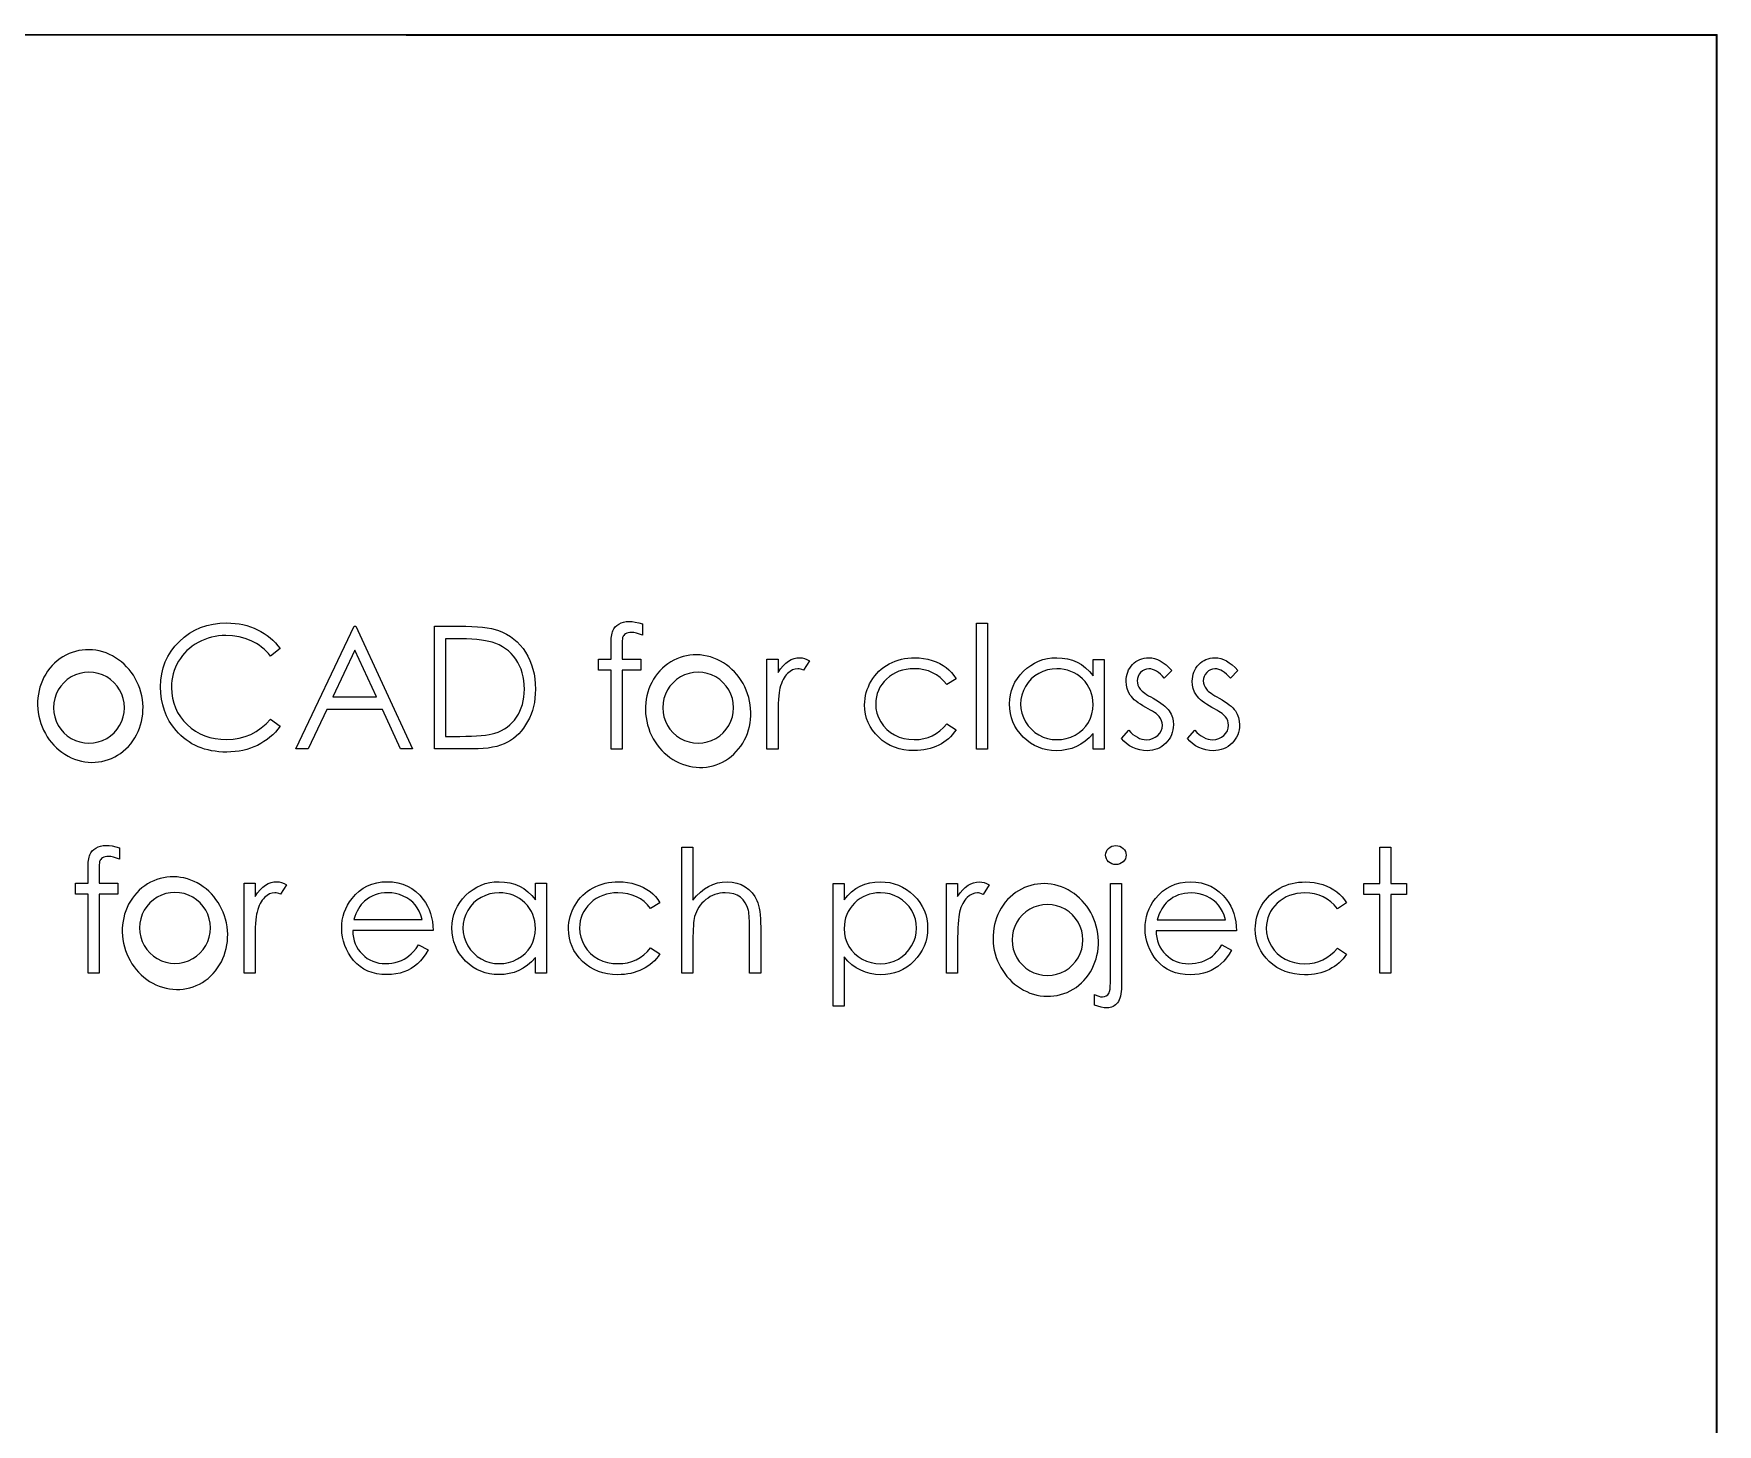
# Model space of a CAD drawing. Extents: x 0 to 8.3, y 0 to 10.7.
# Drawn here: x 4.728 to 8.268, y 5.345 to 8.269 of the extents above; entities that cross this region are included whole.
import ezdxf

# ---------------------------------------------------------------- set-up
doc = ezdxf.new("R2010")
doc.units = 0
doc.layers.get('0').update_dxf_attribs({"linetype": 'CONTINUOUS'})

msp = doc.modelspace()

# ---------------------------------------------------------------- linework, layer by layer
at = {"color": 7}
for points in [[(0, 8.267653), (0.001961, 8.269428), (8.267717, 8.267703)], [(0, 8.267653), (8.265755, 8.265927)], [(0.001961, 0.0035), (0.001961, 8.269428), (8.267717, 8.267703)], [(8.265755, 0), (8.265755, 8.265927), (8.267717, 8.267703)], [(8.267717, 0.001775), (8.267717, 8.267703)], [(8.267717, 0.001775), (8.267717, 8.267703)]]:
    msp.add_lwpolyline(points, dxfattribs=at)
for points in [[(5.246473, 6.976395), (5.226193, 6.960875), (5.226193, 6.960875), (5.221795, 6.965999), (5.21719, 6.970812), (5.212378, 6.975315), (5.207359, 6.979507), (5.202081, 6.983338), (5.196648, 6.986857), (5.190956, 6.990067), (5.185057, 6.992966), (5.172742, 6.997781), (5.159858, 7.001198), (5.146405, 7.003271), (5.13233, 7.003947), (5.13233, 7.003947), (5.124569, 7.003741), (5.116911, 7.003018), (5.109408, 7.001882), (5.102112, 7.000279), (5.094868, 6.998211), (5.087831, 6.995728), (5.080949, 6.992729), (5.07417, 6.989315), (5.067651, 6.985487), (5.061545, 6.981349), (5.055801, 6.9769), (5.05042, 6.972141), (5.045401, 6.967071), (5.040796, 6.96169), (5.036553, 6.955947), (5.032672, 6.949946), (5.029205, 6.943685), (5.026256, 6.937218), (5.02372, 6.930595), (5.02165, 6.923713), (5.020046, 6.916677), (5.018908, 6.909484), (5.018183, 6.902033), (5.017977, 6.894427), (5.017977, 6.894427), (5.018494, 6.882991), (5.020046, 6.872072), (5.022582, 6.861619), (5.026204, 6.851684), (5.030809, 6.842162), (5.036501, 6.833157), (5.043176, 6.824618), (5.050886, 6.816596), (5.059372, 6.809298), (5.068427, 6.802931), (5.077999, 6.7976), (5.088089, 6.793199), (5.098749, 6.789782), (5.109925, 6.787347), (5.121671, 6.785844), (5.133934, 6.785376), (5.133934, 6.785376), (5.147439, 6.786046), (5.160375, 6.788061), (5.172742, 6.791422), (5.184591, 6.796128), (5.19582, 6.80218), (5.206531, 6.809578), (5.216621, 6.81832), (5.226193, 6.828409), (5.226193, 6.828409), (5.246477, 6.813036), (5.246477, 6.813036), (5.24151, 6.806776), (5.236232, 6.800826), (5.230695, 6.795291), (5.224848, 6.790118), (5.218691, 6.785255), (5.212223, 6.780806), (5.205444, 6.77672), (5.198407, 6.772996), (5.191111, 6.769685), (5.183608, 6.766841), (5.175898, 6.764411), (5.16793, 6.762394), (5.159806, 6.760844), (5.151424, 6.759759), (5.142886, 6.759088), (5.13409, 6.758883), (5.13409, 6.758883), (5.125759, 6.75904), (5.117635, 6.759611), (5.10977, 6.760492), (5.102112, 6.761735), (5.094661, 6.763289), (5.087468, 6.765257), (5.080483, 6.767535), (5.073705, 6.770176), (5.067133, 6.773178), (5.06082, 6.776543), (5.054715, 6.78027), (5.048816, 6.784307), (5.043176, 6.788707), (5.037743, 6.793468), (5.032517, 6.798592), (5.027549, 6.804078), (5.027549, 6.804078), (5.019891, 6.81386), (5.013216, 6.824158), (5.007576, 6.834922), (5.002971, 6.846204), (4.999401, 6.85795), (4.996865, 6.870215), (4.995313, 6.882944), (4.994795, 6.896191), (4.994795, 6.896191), (4.995416, 6.91011), (4.997279, 6.92346), (5.000384, 6.93624), (5.00473, 6.948451), (5.010267, 6.960092), (5.017097, 6.971216), (5.025117, 6.981719), (5.034431, 6.991704), (5.044676, 7.000809), (5.055491, 7.008671), (5.066978, 7.015292), (5.079086, 7.020775), (5.091815, 7.025015), (5.105165, 7.028014), (5.119187, 7.029822), (5.133779, 7.03044), (5.133779, 7.03044), (5.142679, 7.030231), (5.151372, 7.029556), (5.159806, 7.028416), (5.168033, 7.026862), (5.176054, 7.024894), (5.183867, 7.022409), (5.191473, 7.019509), (5.198821, 7.016196), (5.20591, 7.012469), (5.212688, 7.00838), (5.219156, 7.003929), (5.225262, 6.999167), (5.231057, 6.993991), (5.236542, 6.988505), (5.241665, 6.982605), (5.246477, 6.976395), (5.246473, 6.976395)], [(5.40543, 7.02376), (5.524651, 6.765425), (5.524651, 6.765425), (5.499452, 6.76543), (5.499452, 6.76543), (5.461265, 6.84823), (5.461265, 6.84823), (5.344169, 6.848254), (5.344169, 6.848254), (5.304896, 6.76547), (5.304896, 6.76547), (5.279593, 6.765476), (5.279593, 6.765476), (5.402122, 7.02376), (5.402122, 7.02376), (5.405434, 7.02376), (5.40543, 7.02376)], [(5.57101, 6.765415), (5.571014, 7.023725), (5.571014, 7.023725), (5.623172, 7.023714), (5.623172, 7.023714), (5.63678, 7.023556), (5.649457, 7.02314), (5.661151, 7.022413), (5.671914, 7.021376), (5.681642, 7.02008), (5.690438, 7.018474), (5.698252, 7.016558), (5.705134, 7.014383), (5.705134, 7.014383), (5.714034, 7.010811), (5.722416, 7.006618), (5.730333, 7.001804), (5.737732, 6.996421), (5.744614, 6.990365), (5.75103, 6.983792), (5.756929, 6.976547), (5.762311, 6.968732), (5.767174, 6.9604), (5.771366, 6.951706), (5.774884, 6.942598), (5.777782, 6.933128), (5.780059, 6.923245), (5.781663, 6.912947), (5.782646, 6.902288), (5.782956, 6.891266), (5.782956, 6.891266), (5.782698, 6.881693), (5.781921, 6.872431), (5.78068, 6.863479), (5.778869, 6.854787), (5.776592, 6.846404), (5.773746, 6.838281), (5.770434, 6.830468), (5.766605, 6.822966), (5.762362, 6.815826), (5.757861, 6.809204), (5.752997, 6.802995), (5.747874, 6.797356), (5.742389, 6.792131), (5.736646, 6.787424), (5.73054, 6.783182), (5.724175, 6.779406), (5.717345, 6.776096), (5.709842, 6.773251), (5.701667, 6.770873), (5.69287, 6.768908), (5.683401, 6.767358), (5.67326, 6.766273), (5.662497, 6.765603), (5.651061, 6.765398), (5.651061, 6.765398), (5.571014, 6.765415), (5.57101, 6.765415)], [(6.008145, 7.028705), (6.008145, 7.004592), (6.008145, 7.004592), (6.001522, 7.007129), (5.995416, 7.008941), (5.989776, 7.010029), (5.984653, 7.010392), (5.984653, 7.010392), (5.981187, 7.010186), (5.977979, 7.009669), (5.975133, 7.008738), (5.972545, 7.007445), (5.970372, 7.005893), (5.968613, 7.00429), (5.967319, 7.002531), (5.966491, 7.000668), (5.966181, 6.99953), (5.965974, 6.997977), (5.965715, 6.996011), (5.96556, 6.993683), (5.965405, 6.990888), (5.965353, 6.987784), (5.96525, 6.984213), (5.96525, 6.980281), (5.96525, 6.980281), (5.96525, 6.954098), (5.96525, 6.954098), (6.004834, 6.95409), (6.004834, 6.95409), (6.004834, 6.930908), (6.004834, 6.930908), (5.965198, 6.930916), (5.965198, 6.930916), (5.965094, 6.765333), (5.965094, 6.765333), (5.941913, 6.765337), (5.941913, 6.765337), (5.941913, 6.930921), (5.941913, 6.930921), (5.91542, 6.930926), (5.91542, 6.930926), (5.91542, 6.954108), (5.91542, 6.954108), (5.941913, 6.954103), (5.941913, 6.954103), (5.941913, 6.98427), (5.941913, 6.98427), (5.941965, 6.989289), (5.942172, 6.993894), (5.942431, 6.998137), (5.942845, 7.00207), (5.943362, 7.005537), (5.944035, 7.008693), (5.944759, 7.011487), (5.945639, 7.013867), (5.947812, 7.01811), (5.950658, 7.021887), (5.954125, 7.025249), (5.958264, 7.028146), (5.962973, 7.030525), (5.968147, 7.032232), (5.973787, 7.033214), (5.979893, 7.033575), (5.979893, 7.033575), (5.986102, 7.033263), (5.992881, 7.032382), (6.000228, 7.030828), (6.008145, 7.028705), (6.008145, 7.028705)], [(6.710201, 7.030111), (6.733386, 7.030106), (6.733386, 7.030106), (6.733386, 6.765172), (6.733386, 6.765172), (6.710204, 6.765177), (6.710204, 6.765177), (6.710204, 7.030111), (6.710201, 7.030111)], [(5.403519, 6.973412), (5.356743, 6.874745), (5.356743, 6.874745), (5.449054, 6.874725), (5.449054, 6.874725), (5.403519, 6.973412), (5.403519, 6.973412)], [(5.594194, 6.791903), (5.623844, 6.791897), (5.623844, 6.791897), (5.636625, 6.791998), (5.648423, 6.792306), (5.659185, 6.792821), (5.668913, 6.793544), (5.677658, 6.794473), (5.685368, 6.795558), (5.692042, 6.796902), (5.697683, 6.798453), (5.697683, 6.798453), (5.70472, 6.801039), (5.711395, 6.804039), (5.717656, 6.807556), (5.723503, 6.811488), (5.728988, 6.815937), (5.73411, 6.820851), (5.738819, 6.82618), (5.743165, 6.832026), (5.747046, 6.838287), (5.750409, 6.844858), (5.753307, 6.851739), (5.755636, 6.858983), (5.757447, 6.866589), (5.75874, 6.874506), (5.759516, 6.882733), (5.759775, 6.891322), (5.759775, 6.891322), (5.759516, 6.900378), (5.758637, 6.909071), (5.75724, 6.917402), (5.755273, 6.925423), (5.752738, 6.933134), (5.749633, 6.940482), (5.746011, 6.94752), (5.741768, 6.954196), (5.73706, 6.960458), (5.731885, 6.966203), (5.726297, 6.97143), (5.720295, 6.976192), (5.713827, 6.980385), (5.706893, 6.984112), (5.699545, 6.98727), (5.691732, 6.989962), (5.691732, 6.989962), (5.685212, 6.991671), (5.677761, 6.993122), (5.669275, 6.994365), (5.659858, 6.995402), (5.649457, 6.99618), (5.638074, 6.996752), (5.625707, 6.997117), (5.612357, 6.997223), (5.612357, 6.997223), (5.594195, 6.997227), (5.594195, 6.997227), (5.594195, 6.791903), (5.594194, 6.791903)], [(4.857467, 6.957641)], [(6.132434, 6.957375)], [(6.269759, 6.954034), (6.292943, 6.954029), (6.292943, 6.954029), (6.292943, 6.926242), (6.292943, 6.926242), (6.298221, 6.9339), (6.303654, 6.940418), (6.30919, 6.945747), (6.314882, 6.949989), (6.320729, 6.953196), (6.326731, 6.955523), (6.332785, 6.956867), (6.338995, 6.957331), (6.338995, 6.957331), (6.343807, 6.956916), (6.348774, 6.955725), (6.353897, 6.953706), (6.359175, 6.950859), (6.359175, 6.950859), (6.346446, 6.930785), (6.346446, 6.930785), (6.343083, 6.932234), (6.339978, 6.933322), (6.337132, 6.933943), (6.334597, 6.934151), (6.334597, 6.934151), (6.32906, 6.933531), (6.323575, 6.931669), (6.318245, 6.928566), (6.312968, 6.92422), (6.310432, 6.921582), (6.308052, 6.918581), (6.305879, 6.91527), (6.303809, 6.911596), (6.301894, 6.907561), (6.300135, 6.903214), (6.298531, 6.898506), (6.297082, 6.893487), (6.297082, 6.893487), (6.296099, 6.888985), (6.295271, 6.883449), (6.294547, 6.876877), (6.293978, 6.869271), (6.293512, 6.860682), (6.293202, 6.851057), (6.292995, 6.840398), (6.292943, 6.828703), (6.292943, 6.828703), (6.292943, 6.765264), (6.292943, 6.765264), (6.269762, 6.765269), (6.269762, 6.765269), (6.269762, 6.954034), (6.269759, 6.954034)], [(6.667149, 6.913021), (6.64775, 6.900969), (6.64775, 6.900969), (6.641178, 6.908732), (6.633986, 6.91546), (6.626276, 6.921154), (6.617997, 6.925812), (6.609097, 6.929436), (6.599628, 6.932026), (6.589642, 6.93358), (6.579034, 6.9341), (6.579034, 6.9341), (6.570548, 6.933739), (6.562373, 6.932758), (6.554611, 6.931052), (6.547212, 6.928725), (6.540174, 6.925673), (6.5335, 6.921949), (6.527187, 6.917604), (6.521236, 6.912534), (6.515855, 6.906999), (6.511198, 6.901152), (6.507214, 6.895047), (6.504006, 6.888632), (6.50147, 6.881957), (6.499711, 6.874972), (6.498624, 6.867676), (6.498262, 6.860121), (6.498262, 6.860121), (6.498935, 6.850238), (6.500901, 6.840665), (6.504213, 6.83135), (6.508818, 6.822345), (6.514613, 6.814013), (6.521392, 6.806612), (6.529101, 6.800246), (6.537846, 6.794863), (6.547367, 6.790566), (6.557405, 6.787511), (6.568013, 6.785698), (6.579189, 6.785074), (6.579189, 6.785074), (6.589435, 6.78559), (6.599214, 6.78714), (6.608476, 6.789725), (6.617324, 6.793346), (6.625655, 6.798001), (6.633468, 6.803691), (6.640868, 6.810417), (6.64775, 6.818177), (6.64775, 6.818177), (6.667154, 6.805444), (6.667154, 6.805444), (6.663635, 6.800425), (6.659806, 6.795665), (6.655667, 6.791216), (6.651268, 6.787077), (6.646611, 6.783198), (6.641592, 6.779628), (6.636314, 6.776318), (6.630778, 6.773318), (6.624983, 6.770628), (6.61898, 6.768301), (6.612823, 6.766336), (6.606407, 6.764733), (6.599835, 6.763493), (6.593005, 6.762614), (6.586019, 6.762047), (6.578827, 6.761893), (6.578827, 6.761893), (6.567857, 6.762309), (6.557405, 6.763657), (6.547419, 6.765832), (6.537898, 6.768887), (6.528843, 6.772821), (6.520253, 6.777636), (6.512181, 6.783329), (6.504575, 6.789902), (6.497641, 6.797096), (6.491691, 6.804704), (6.48662, 6.812622), (6.48248, 6.820954), (6.47922, 6.829699), (6.476944, 6.838755), (6.475547, 6.848225), (6.475081, 6.858056), (6.475081, 6.858056), (6.475288, 6.864731), (6.47596, 6.871303), (6.476995, 6.877771), (6.478548, 6.884083), (6.480462, 6.890292), (6.482842, 6.896398), (6.485637, 6.902348), (6.488845, 6.908194), (6.492467, 6.913834), (6.496399, 6.919111), (6.500642, 6.924129), (6.505247, 6.928785), (6.510111, 6.933131), (6.515337, 6.937166), (6.520926, 6.94089), (6.526773, 6.944304), (6.532879, 6.947356), (6.539191, 6.949994), (6.545659, 6.952217), (6.552334, 6.954027), (6.559164, 6.955474), (6.56615, 6.956456), (6.573342, 6.957076), (6.580742, 6.957281), (6.580742, 6.957281), (6.590004, 6.956917), (6.599162, 6.955828), (6.608114, 6.954067), (6.61691, 6.95153), (6.625293, 6.948423), (6.633055, 6.944903), (6.640092, 6.940917), (6.646508, 6.936518), (6.652355, 6.931601), (6.657736, 6.926063), (6.662704, 6.919852), (6.667154, 6.913021), (6.667149, 6.913021)], [(6.978443, 6.953886), (6.978444, 6.765121), (6.978444, 6.765121), (6.955263, 6.765126), (6.955263, 6.765126), (6.955263, 6.797777), (6.955263, 6.797777), (6.947243, 6.789086), (6.938808, 6.781636), (6.929805, 6.775429), (6.920388, 6.770463), (6.910505, 6.766688), (6.900208, 6.763999), (6.889393, 6.762346), (6.878165, 6.76183), (6.878165, 6.76183), (6.868178, 6.762298), (6.858554, 6.763646), (6.849292, 6.765873), (6.840392, 6.768979), (6.831906, 6.773017), (6.82373, 6.777934), (6.815969, 6.783731), (6.808569, 6.79046), (6.801791, 6.797809), (6.795944, 6.80552), (6.791028, 6.813645), (6.78694, 6.822184), (6.783784, 6.831085), (6.781559, 6.840347), (6.780214, 6.850024), (6.779748, 6.860063), (6.779748, 6.860063), (6.780214, 6.869894), (6.781559, 6.879415), (6.783836, 6.888521), (6.787044, 6.897317), (6.791132, 6.905699), (6.796099, 6.913719), (6.801998, 6.921427), (6.808828, 6.928722), (6.816279, 6.935396), (6.824144, 6.941189), (6.83232, 6.946103), (6.840909, 6.950086), (6.849861, 6.95324), (6.859175, 6.955464), (6.868851, 6.956755), (6.878889, 6.957219), (6.878889, 6.957219), (6.890428, 6.956647), (6.901398, 6.954937), (6.911798, 6.952037), (6.921629, 6.948051), (6.930892, 6.942823), (6.939636, 6.936198), (6.947708, 6.928279), (6.955263, 6.918963), (6.955263, 6.918963), (6.955263, 6.953891), (6.955263, 6.953891), (6.978444, 6.953886), (6.978443, 6.953886)], [(7.120839, 6.930313), (7.105113, 6.91412), (7.105113, 6.91412), (7.100973, 6.918778), (7.096834, 6.922815), (7.092694, 6.926231), (7.088658, 6.929026), (7.084571, 6.9312), (7.080535, 6.932753), (7.076499, 6.933685), (7.072514, 6.933997), (7.072514, 6.933997), (7.06765, 6.933532), (7.063149, 6.932084), (7.058957, 6.929705), (7.05518, 6.926342), (7.052024, 6.922358), (7.049799, 6.918116), (7.048453, 6.913511), (7.047988, 6.908595), (7.047988, 6.908595), (7.048402, 6.904145), (7.049592, 6.89985), (7.05161, 6.895606), (7.054404, 6.891466), (7.054404, 6.891466), (7.056215, 6.889344), (7.058492, 6.887171), (7.061182, 6.884841), (7.064339, 6.882461), (7.067961, 6.879976), (7.071997, 6.87744), (7.076447, 6.874748), (7.081362, 6.872004), (7.081362, 6.872004), (7.087365, 6.868588), (7.09285, 6.865224), (7.097869, 6.861859), (7.10237, 6.858546), (7.106355, 6.855234), (7.109873, 6.851973), (7.112874, 6.848713), (7.115358, 6.845504), (7.115358, 6.845504), (7.119187, 6.838828), (7.121981, 6.831739), (7.123585, 6.824235), (7.124155, 6.816318), (7.124155, 6.816318), (7.123896, 6.81073), (7.123171, 6.805348), (7.12193, 6.800174), (7.120222, 6.795259), (7.117945, 6.790499), (7.115255, 6.785998), (7.112047, 6.781703), (7.108321, 6.777616), (7.104233, 6.773892), (7.099939, 6.770684), (7.095385, 6.767994), (7.090573, 6.76577), (7.085502, 6.764012), (7.080172, 6.762771), (7.074636, 6.762048), (7.068841, 6.761791), (7.068841, 6.761791), (7.061027, 6.762206), (7.053421, 6.763501), (7.04597, 6.765624), (7.038674, 6.768575), (7.031792, 6.772303), (7.025531, 6.776702), (7.019891, 6.781723), (7.014872, 6.787364), (7.014872, 6.787364), (7.03024, 6.80485), (7.03024, 6.80485), (7.03469, 6.800192), (7.039191, 6.796155), (7.043797, 6.792739), (7.048402, 6.789944), (7.05311, 6.78777), (7.057923, 6.786216), (7.062735, 6.785284), (7.06765, 6.784973), (7.06765, 6.784973), (7.074325, 6.78554), (7.080483, 6.787247), (7.086123, 6.79004), (7.091246, 6.794023), (7.095489, 6.798731), (7.098541, 6.803905), (7.100352, 6.809389), (7.100973, 6.81534), (7.100973, 6.81534), (7.100559, 6.820256), (7.099369, 6.824913), (7.097403, 6.82926), (7.094609, 6.833348), (7.094609, 6.833348), (7.092798, 6.835315), (7.090469, 6.837437), (7.087623, 6.839714), (7.084312, 6.842095), (7.080483, 6.84458), (7.076136, 6.847168), (7.071324, 6.849912), (7.065995, 6.85281), (7.065995, 6.85281), (7.060251, 6.856071), (7.054973, 6.859333), (7.050213, 6.862593), (7.045866, 6.865803), (7.042037, 6.869012), (7.038726, 6.87222), (7.035828, 6.875429), (7.033448, 6.878586), (7.033448, 6.878586), (7.02967, 6.885158), (7.02698, 6.892248), (7.025324, 6.8997), (7.024807, 6.907668), (7.024807, 6.907668), (7.025014, 6.912895), (7.025634, 6.917862), (7.026721, 6.922622), (7.02817, 6.927176), (7.030084, 6.93147), (7.032413, 6.935557), (7.035155, 6.939438), (7.038312, 6.943059), (7.04183, 6.94637), (7.045556, 6.949215), (7.049488, 6.951646), (7.053628, 6.953664), (7.058026, 6.955215), (7.062631, 6.956301), (7.067443, 6.956972), (7.072514, 6.957178), (7.072514, 6.957178), (7.078517, 6.956763), (7.084519, 6.95552), (7.090573, 6.953397), (7.096627, 6.950446), (7.102629, 6.946668), (7.108683, 6.942061), (7.114789, 6.936627), (7.120843, 6.930313), (7.120839, 6.930313)], [(7.259929, 6.930284), (7.2442, 6.914091), (7.2442, 6.914091), (7.240061, 6.918749), (7.235921, 6.922786), (7.231782, 6.926202), (7.227746, 6.928997), (7.223658, 6.931171), (7.219622, 6.932724), (7.215586, 6.933656), (7.211602, 6.933968), (7.211602, 6.933968), (7.206738, 6.933503), (7.202236, 6.932055), (7.198045, 6.929676), (7.194267, 6.926313), (7.191111, 6.922329), (7.188886, 6.918087), (7.187541, 6.913482), (7.187075, 6.908566), (7.187075, 6.908566), (7.187489, 6.904116), (7.188679, 6.899821), (7.190697, 6.895577), (7.193491, 6.891437), (7.193491, 6.891437), (7.195302, 6.889315), (7.197579, 6.887141), (7.20027, 6.884812), (7.203426, 6.882431), (7.207048, 6.879947), (7.211084, 6.877411), (7.215534, 6.874719), (7.22045, 6.871975), (7.22045, 6.871975), (7.226452, 6.868559), (7.231937, 6.865194), (7.236956, 6.86183), (7.241458, 6.858517), (7.245442, 6.855205), (7.248961, 6.851944), (7.251962, 6.848684), (7.254445, 6.845475), (7.254445, 6.845475), (7.258274, 6.838799), (7.261069, 6.83171), (7.262673, 6.824206), (7.263242, 6.816289), (7.263242, 6.816289), (7.262983, 6.810701), (7.262259, 6.805319), (7.261017, 6.800145), (7.259309, 6.79523), (7.257033, 6.79047), (7.254342, 6.785968), (7.251134, 6.781674), (7.247408, 6.777587), (7.24332, 6.773862), (7.239026, 6.770655), (7.234472, 6.767965), (7.22966, 6.765741), (7.224589, 6.763983), (7.21926, 6.762742), (7.213723, 6.762019), (7.207928, 6.761762), (7.207928, 6.761762), (7.200114, 6.762177), (7.192508, 6.763472), (7.185057, 6.765595), (7.177761, 6.768546), (7.170879, 6.772274), (7.164618, 6.776673), (7.158978, 6.781694), (7.153959, 6.787335), (7.153959, 6.787335), (7.169327, 6.804821), (7.169327, 6.804821), (7.173777, 6.800163), (7.178279, 6.796126), (7.182884, 6.79271), (7.187489, 6.789915), (7.192198, 6.787741), (7.19701, 6.786187), (7.201822, 6.785255), (7.206738, 6.784944), (7.206738, 6.784944), (7.213413, 6.785511), (7.21957, 6.787218), (7.22521, 6.790011), (7.230333, 6.793994), (7.234576, 6.798702), (7.237629, 6.803876), (7.23944, 6.80936), (7.240061, 6.815311), (7.240061, 6.815311), (7.239647, 6.820227), (7.238457, 6.824884), (7.23649, 6.829231), (7.233696, 6.833319), (7.233696, 6.833319), (7.231885, 6.835286), (7.229557, 6.837408), (7.226711, 6.839685), (7.223399, 6.842066), (7.21957, 6.844551), (7.215224, 6.847139), (7.210411, 6.849883), (7.205082, 6.852781), (7.205082, 6.852781), (7.199338, 6.856042), (7.19406, 6.859303), (7.1893, 6.862564), (7.184953, 6.865773), (7.181124, 6.868982), (7.177813, 6.872191), (7.174915, 6.8754), (7.172535, 6.878557), (7.172535, 6.878557), (7.168758, 6.885129), (7.166067, 6.892219), (7.164411, 6.899671), (7.163894, 6.907639), (7.163894, 6.907639), (7.164101, 6.912866), (7.164722, 6.917833), (7.165808, 6.922593), (7.167257, 6.927147), (7.169172, 6.931441), (7.1715, 6.935528), (7.174243, 6.939409), (7.177399, 6.94303), (7.180917, 6.946341), (7.184643, 6.949186), (7.188576, 6.951617), (7.192715, 6.953635), (7.197113, 6.955186), (7.201718, 6.956272), (7.206531, 6.956943), (7.211602, 6.957149), (7.211602, 6.957149), (7.217604, 6.956734), (7.223606, 6.955491), (7.22966, 6.953368), (7.235714, 6.950417), (7.241716, 6.946639), (7.24777, 6.942032), (7.253876, 6.936598), (7.25993, 6.930284), (7.259929, 6.930284)], [(4.857364, 6.934459)], [(6.13233, 6.934193)], [(6.8792, 6.934037), (6.869058, 6.933418), (6.85933, 6.931609), (6.850016, 6.928558), (6.841064, 6.924317), (6.832785, 6.918989), (6.825386, 6.912626), (6.818866, 6.905331), (6.813226, 6.897001), (6.808725, 6.888102), (6.805516, 6.878892), (6.80355, 6.869475), (6.802929, 6.859799), (6.802929, 6.859799), (6.803602, 6.850174), (6.805516, 6.840756), (6.808776, 6.831545), (6.81333, 6.822541), (6.819022, 6.814157), (6.825541, 6.806756), (6.832992, 6.800338), (6.841323, 6.794903), (6.850275, 6.790555), (6.859537, 6.7875), (6.86911, 6.785635), (6.878993, 6.785012), (6.878993, 6.785012), (6.889031, 6.785631), (6.89881, 6.78744), (6.90828, 6.790491), (6.91749, 6.794784), (6.926028, 6.800112), (6.933582, 6.806319), (6.939999, 6.813407), (6.945432, 6.821323), (6.949726, 6.829963), (6.952831, 6.839173), (6.954642, 6.848849), (6.955263, 6.859095), (6.955263, 6.859095), (6.954901, 6.866908), (6.953866, 6.874411), (6.952158, 6.881604), (6.949778, 6.888435), (6.946673, 6.894956), (6.942896, 6.901166), (6.938446, 6.907014), (6.933272, 6.912552), (6.927632, 6.917572), (6.921681, 6.921972), (6.915368, 6.925647), (6.908797, 6.928649), (6.901863, 6.931031), (6.894619, 6.932688), (6.887065, 6.933725), (6.8792, 6.934037), (6.8792, 6.934037)], [(4.953451, 6.884686)], [(6.23134, 6.873935)], [(4.918799, 6.852221)], [(6.19952, 6.852221)], [(4.908694, 6.557738), (4.908694, 6.533625), (4.908694, 6.533625), (4.90207, 6.536162), (4.895965, 6.537975), (4.890325, 6.539062), (4.885202, 6.539426), (4.885202, 6.539426), (4.881735, 6.539219), (4.878527, 6.538703), (4.875681, 6.537772), (4.873094, 6.536479), (4.870921, 6.534927), (4.869161, 6.533323), (4.867868, 6.531564), (4.86704, 6.529701), (4.86673, 6.528563), (4.866523, 6.527011), (4.866264, 6.525045), (4.866109, 6.522716), (4.865953, 6.519922), (4.865902, 6.516817), (4.865798, 6.513247), (4.865798, 6.509314), (4.865798, 6.509314), (4.865798, 6.483131), (4.865798, 6.483131), (4.905382, 6.483123), (4.905382, 6.483123), (4.905382, 6.459941), (4.905382, 6.459941), (4.865746, 6.45995), (4.865746, 6.45995), (4.865643, 6.294366), (4.865643, 6.294366), (4.842462, 6.294371), (4.842462, 6.294371), (4.842462, 6.459955), (4.842462, 6.459955), (4.815969, 6.45996), (4.815969, 6.45996), (4.815969, 6.483142), (4.815969, 6.483142), (4.842462, 6.483136), (4.842462, 6.483136), (4.842462, 6.513304), (4.842462, 6.513304), (4.842513, 6.518323), (4.84272, 6.522928), (4.842979, 6.527171), (4.843393, 6.531104), (4.843911, 6.53457), (4.844583, 6.537727), (4.845308, 6.540521), (4.846187, 6.542901), (4.84836, 6.547143), (4.851206, 6.55092), (4.854673, 6.554283), (4.858813, 6.55718), (4.863521, 6.559559), (4.868696, 6.561265), (4.874336, 6.562247), (4.880442, 6.562608), (4.880442, 6.562608), (4.886651, 6.562297), (4.893429, 6.561416), (4.900777, 6.559862), (4.908694, 6.557738), (4.908694, 6.557738)], [(6.090935, 6.559044), (6.114116, 6.559039), (6.114116, 6.559039), (6.114116, 6.447219), (6.114116, 6.447219), (6.121774, 6.456376), (6.129846, 6.464291), (6.138229, 6.471016), (6.147025, 6.476448), (6.156184, 6.480689), (6.165757, 6.48374), (6.17564, 6.485549), (6.185937, 6.486168), (6.185937, 6.486168), (6.196389, 6.485493), (6.20622, 6.483524), (6.215431, 6.480159), (6.22402, 6.4755), (6.231782, 6.469703), (6.238508, 6.463027), (6.244097, 6.455367), (6.248598, 6.446828), (6.250461, 6.442016), (6.252065, 6.43653), (6.253411, 6.430476), (6.254549, 6.423749), (6.255377, 6.416349), (6.255998, 6.40838), (6.256412, 6.399739), (6.256515, 6.390477), (6.256515, 6.390477), (6.256515, 6.294076), (6.256515, 6.294076), (6.233334, 6.294081), (6.233334, 6.294081), (6.233334, 6.382875), (6.233334, 6.382875), (6.233282, 6.390585), (6.233179, 6.397622), (6.232972, 6.403987), (6.232661, 6.409731), (6.232299, 6.41475), (6.231833, 6.419097), (6.231264, 6.422822), (6.230643, 6.425824), (6.230643, 6.425824), (6.227849, 6.434517), (6.224124, 6.442073), (6.219467, 6.448439), (6.213827, 6.453666), (6.207255, 6.457755), (6.199752, 6.460654), (6.191266, 6.462416), (6.181849, 6.462987), (6.181849, 6.462987), (6.176261, 6.462781), (6.170828, 6.462109), (6.165498, 6.460972), (6.160375, 6.459421), (6.155356, 6.457352), (6.150544, 6.454921), (6.145835, 6.451973), (6.141282, 6.44861), (6.136987, 6.444885), (6.133106, 6.441005), (6.129588, 6.436866), (6.126431, 6.432521), (6.123689, 6.427968), (6.121309, 6.423208), (6.119291, 6.418189), (6.117687, 6.413015), (6.117687, 6.413015), (6.116859, 6.409237), (6.116134, 6.404736), (6.115513, 6.39951), (6.114996, 6.393507), (6.114634, 6.386832), (6.114323, 6.379381), (6.114168, 6.371257), (6.114116, 6.362357), (6.114116, 6.362357), (6.114116, 6.294106), (6.114116, 6.294106), (6.090935, 6.294111), (6.090935, 6.294111), (6.090935, 6.559044), (6.090935, 6.559044)], [(7.003281, 6.562165), (7.007628, 6.561802), (7.011612, 6.560715), (7.015234, 6.558851), (7.018546, 6.556315), (7.021288, 6.553261), (7.023254, 6.549846), (7.024393, 6.546172), (7.024807, 6.542187), (7.024807, 6.542187), (7.024393, 6.538307), (7.023254, 6.534685), (7.021288, 6.531322), (7.018546, 6.528269), (7.015234, 6.525735), (7.011612, 6.523872), (7.007628, 6.522787), (7.003281, 6.522425), (7.003281, 6.522425), (6.998935, 6.522788), (6.99495, 6.523876), (6.991328, 6.525739), (6.988017, 6.528276), (6.985274, 6.531329), (6.983308, 6.534693), (6.98217, 6.538315), (6.981756, 6.542196), (6.981756, 6.542196), (6.98217, 6.546181), (6.983308, 6.549854), (6.985274, 6.553269), (6.988017, 6.556321), (6.991328, 6.558856), (6.99495, 6.560718), (6.998935, 6.561804), (7.003281, 6.562165), (7.003281, 6.562165)], [(7.557974, 6.558738), (7.581155, 6.558733), (7.581155, 6.558733), (7.581155, 6.482565), (7.581155, 6.482565), (7.614271, 6.482558), (7.614271, 6.482558), (7.614271, 6.459376), (7.614271, 6.459376), (7.581155, 6.459383), (7.581155, 6.459383), (7.581155, 6.2938), (7.581155, 6.2938), (7.557974, 6.293804), (7.557974, 6.293804), (7.557974, 6.459388), (7.557974, 6.459388), (7.524858, 6.459395), (7.524858, 6.459395), (7.524858, 6.482576), (7.524858, 6.482576), (7.557974, 6.48257), (7.557974, 6.48257), (7.557974, 6.558738), (7.557974, 6.558738)], [(5.032982, 6.486408)], [(5.170307, 6.483068), (5.193491, 6.483063), (5.193491, 6.483063), (5.193491, 6.455276), (5.193491, 6.455276), (5.198769, 6.462933), (5.204202, 6.469452), (5.209739, 6.47478), (5.215431, 6.479022), (5.221278, 6.482229), (5.22728, 6.484557), (5.233334, 6.485901), (5.239543, 6.486365), (5.239543, 6.486365), (5.244355, 6.48595), (5.249323, 6.484759), (5.254446, 6.48274), (5.259723, 6.479893), (5.259723, 6.479893), (5.246994, 6.459818), (5.246994, 6.459818), (5.243631, 6.461268), (5.240526, 6.462355), (5.237681, 6.462977), (5.235145, 6.463184), (5.235145, 6.463184), (5.229609, 6.462565), (5.224124, 6.460703), (5.218794, 6.457599), (5.213516, 6.453254), (5.210981, 6.450615), (5.208601, 6.447615), (5.206427, 6.444303), (5.204358, 6.44063), (5.202443, 6.436594), (5.200684, 6.432248), (5.19908, 6.42754), (5.197631, 6.422521), (5.197631, 6.422521), (5.196648, 6.418019), (5.19582, 6.412483), (5.195095, 6.405911), (5.194526, 6.398305), (5.194061, 6.389715), (5.19375, 6.380091), (5.193543, 6.369431), (5.193491, 6.357737), (5.193491, 6.357737), (5.193491, 6.294298), (5.193491, 6.294298), (5.17031, 6.294303), (5.17031, 6.294303), (5.17031, 6.483068), (5.170307, 6.483068)], [(5.537173, 6.353836), (5.557767, 6.343017), (5.557767, 6.343017), (5.552697, 6.334377), (5.547263, 6.326616), (5.541468, 6.319684), (5.535259, 6.313683), (5.528687, 6.308458), (5.521754, 6.303906), (5.514354, 6.299975), (5.506593, 6.296716), (5.498366, 6.294182), (5.489621, 6.292373), (5.480359, 6.291289), (5.470579, 6.290928), (5.470579, 6.290928), (5.459713, 6.291396), (5.449468, 6.292796), (5.439843, 6.295126), (5.430788, 6.298388), (5.422406, 6.302581), (5.414592, 6.307705), (5.407348, 6.313761), (5.400777, 6.320748), (5.394878, 6.328304), (5.389755, 6.336118), (5.385461, 6.344192), (5.381942, 6.352523), (5.379148, 6.361062), (5.377182, 6.369807), (5.376043, 6.378863), (5.375629, 6.388125), (5.375629, 6.388125), (5.375992, 6.396818), (5.376975, 6.405304), (5.378682, 6.413531), (5.381062, 6.421551), (5.384115, 6.429312), (5.387841, 6.436814), (5.392291, 6.444109), (5.397362, 6.451146), (5.397362, 6.451146), (5.404554, 6.459372), (5.412316, 6.466562), (5.420646, 6.472563), (5.429598, 6.477529), (5.439119, 6.481356), (5.449209, 6.484148), (5.459868, 6.48575), (5.471148, 6.486317), (5.471148, 6.486317), (5.482739, 6.485745), (5.49376, 6.483983), (5.504161, 6.481084), (5.51394, 6.477045), (5.523151, 6.471817), (5.53174, 6.465399), (5.539761, 6.457843), (5.54716, 6.449148), (5.54716, 6.449148), (5.55192, 6.442368), (5.556008, 6.435227), (5.559527, 6.42762), (5.562373, 6.41965), (5.564649, 6.411267), (5.566305, 6.40247), (5.567288, 6.393259), (5.567702, 6.383635), (5.567702, 6.383635), (5.398811, 6.38367), (5.398811, 6.38367), (5.399276, 6.376219), (5.400311, 6.369078), (5.401967, 6.362299), (5.404244, 6.355882), (5.407038, 6.349827), (5.410453, 6.344083), (5.414489, 6.338701), (5.419094, 6.333629), (5.424165, 6.329074), (5.429495, 6.325088), (5.435135, 6.321724), (5.441085, 6.31898), (5.447295, 6.316857), (5.453814, 6.315355), (5.460593, 6.314423), (5.467682, 6.314111), (5.467682, 6.314111), (5.474615, 6.314368), (5.481394, 6.315194), (5.48812, 6.31659), (5.494744, 6.318503), (5.501108, 6.320882), (5.506955, 6.323675), (5.512285, 6.326779), (5.517149, 6.330245), (5.521857, 6.334435), (5.526773, 6.339815), (5.531896, 6.346231), (5.537173, 6.353836), (5.537173, 6.353836)], [(5.806133, 6.482935), (5.806137, 6.29417), (5.806137, 6.29417), (5.782956, 6.294175), (5.782956, 6.294175), (5.782956, 6.326826), (5.782956, 6.326826), (5.774936, 6.318134), (5.766502, 6.310685), (5.757498, 6.304477), (5.748081, 6.299512), (5.738198, 6.295736), (5.727901, 6.293048), (5.717086, 6.291394), (5.705858, 6.290879), (5.705858, 6.290879), (5.695872, 6.291347), (5.686247, 6.292694), (5.676985, 6.294921), (5.668085, 6.298028), (5.659599, 6.302066), (5.651424, 6.306983), (5.643662, 6.31278), (5.636263, 6.319509), (5.629484, 6.326858), (5.623637, 6.334569), (5.618722, 6.342694), (5.614634, 6.351233), (5.611477, 6.360134), (5.609252, 6.369396), (5.607907, 6.379073), (5.607441, 6.389111), (5.607441, 6.389111), (5.607907, 6.398943), (5.609252, 6.408464), (5.611529, 6.41757), (5.614737, 6.426366), (5.618825, 6.434748), (5.623792, 6.442767), (5.629691, 6.450476), (5.636521, 6.457771), (5.643973, 6.464444), (5.651838, 6.470238), (5.660013, 6.475152), (5.668603, 6.479135), (5.677554, 6.482289), (5.686868, 6.484512), (5.696544, 6.485804), (5.706582, 6.486268), (5.706582, 6.486268), (5.718121, 6.485696), (5.729091, 6.483986), (5.739492, 6.481086), (5.749323, 6.4771), (5.758585, 6.471872), (5.76733, 6.465247), (5.775402, 6.457328), (5.782956, 6.448012), (5.782956, 6.448012), (5.782956, 6.48294), (5.782956, 6.48294), (5.806137, 6.482935), (5.806133, 6.482935)], [(6.044572, 6.441955), (6.025169, 6.429903), (6.025169, 6.429903), (6.018597, 6.437666), (6.011405, 6.444394), (6.003695, 6.450088), (5.995416, 6.454746), (5.986516, 6.45837), (5.977047, 6.46096), (5.967061, 6.462514), (5.956453, 6.463034), (5.956453, 6.463034), (5.947967, 6.462673), (5.939792, 6.461692), (5.93203, 6.459986), (5.924631, 6.457659), (5.917594, 6.454607), (5.910919, 6.450883), (5.904606, 6.446538), (5.898655, 6.441468), (5.893274, 6.435933), (5.888617, 6.430086), (5.884633, 6.423981), (5.881425, 6.417566), (5.878889, 6.410891), (5.87713, 6.403906), (5.876043, 6.39661), (5.875681, 6.389055), (5.875681, 6.389055), (5.876354, 6.379172), (5.87832, 6.369599), (5.881632, 6.360284), (5.886237, 6.35128), (5.892032, 6.342947), (5.898811, 6.335546), (5.90652, 6.32918), (5.915265, 6.323797), (5.924786, 6.3195), (5.934824, 6.316445), (5.945432, 6.314632), (5.956608, 6.314009), (5.956608, 6.314009), (5.966854, 6.314524), (5.976633, 6.316074), (5.985895, 6.31866), (5.994744, 6.32228), (6.003074, 6.326935), (6.010888, 6.332625), (6.018287, 6.339351), (6.025169, 6.347111), (6.025169, 6.347111), (6.044573, 6.334378), (6.044573, 6.334378), (6.041054, 6.329359), (6.037225, 6.324599), (6.033086, 6.32015), (6.028687, 6.316012), (6.02403, 6.312132), (6.019011, 6.308562), (6.013733, 6.305252), (6.008197, 6.302252), (6.002402, 6.299562), (5.996399, 6.297235), (5.990242, 6.29527), (5.983826, 6.293667), (5.977254, 6.292427), (5.970424, 6.291548), (5.963439, 6.290981), (5.956246, 6.290827), (5.956246, 6.290827), (5.945276, 6.291243), (5.934824, 6.292591), (5.924838, 6.294766), (5.915317, 6.297821), (5.906262, 6.301756), (5.897672, 6.30657), (5.8896, 6.312263), (5.881994, 6.318836), (5.87506, 6.32603), (5.86911, 6.333638), (5.864039, 6.341556), (5.859899, 6.349888), (5.856639, 6.358633), (5.854363, 6.367689), (5.852966, 6.377159), (5.8525, 6.386991), (5.8525, 6.386991), (5.852707, 6.393666), (5.85338, 6.400237), (5.854414, 6.406705), (5.855967, 6.413017), (5.857881, 6.419226), (5.860261, 6.425332), (5.863056, 6.431282), (5.866264, 6.437128), (5.869886, 6.442768), (5.873818, 6.448045), (5.878061, 6.453063), (5.882667, 6.457719), (5.88753, 6.462065), (5.892757, 6.4661), (5.898345, 6.469824), (5.904192, 6.473238), (5.910298, 6.47629), (5.91661, 6.478928), (5.923078, 6.481151), (5.929753, 6.482961), (5.936584, 6.484409), (5.943569, 6.48539), (5.950761, 6.48601), (5.958161, 6.486215), (5.958161, 6.486215), (5.967423, 6.485851), (5.976581, 6.484762), (5.985533, 6.483001), (5.99433, 6.480464), (6.002712, 6.477357), (6.010474, 6.473837), (6.017511, 6.469851), (6.023927, 6.465452), (6.029774, 6.460535), (6.035155, 6.454997), (6.040123, 6.448786), (6.044573, 6.441955), (6.044572, 6.441955)], [(6.408848, 6.482809), (6.43203, 6.482805), (6.43203, 6.482805), (6.43203, 6.447877), (6.43203, 6.447877), (6.439636, 6.457189), (6.44776, 6.465104), (6.456453, 6.471726), (6.465715, 6.47695), (6.475547, 6.480933), (6.485895, 6.483828), (6.496813, 6.485533), (6.5083, 6.4861), (6.5083, 6.4861), (6.518339, 6.485632), (6.528066, 6.484337), (6.53738, 6.48211), (6.546332, 6.478952), (6.554921, 6.474965), (6.563097, 6.470048), (6.570962, 6.464251), (6.578413, 6.457574), (6.585243, 6.450277), (6.591142, 6.442566), (6.596161, 6.434544), (6.600249, 6.426161), (6.603457, 6.417363), (6.605734, 6.408256), (6.607079, 6.398734), (6.607545, 6.388903), (6.607545, 6.388903), (6.607079, 6.378864), (6.605734, 6.369188), (6.603509, 6.359926), (6.600352, 6.351027), (6.596265, 6.34249), (6.591297, 6.334367), (6.58545, 6.326658), (6.578672, 6.319312), (6.571272, 6.312587), (6.563511, 6.306793), (6.555335, 6.301879), (6.546849, 6.297844), (6.53795, 6.294742), (6.528687, 6.292519), (6.519011, 6.291175), (6.509025, 6.290712), (6.509025, 6.290712), (6.497796, 6.291283), (6.486982, 6.293096), (6.476685, 6.295996), (6.466802, 6.300138), (6.457436, 6.305418), (6.448485, 6.311888), (6.44005, 6.319496), (6.43203, 6.328243), (6.43203, 6.328243), (6.43203, 6.224494), (6.43203, 6.224494), (6.408849, 6.224499), (6.408849, 6.224499), (6.408849, 6.482809), (6.408848, 6.482809)], [(6.647282, 6.48276), (6.670465, 6.482755), (6.670465, 6.482755), (6.670465, 6.454968), (6.670465, 6.454968), (6.675743, 6.462625), (6.681176, 6.469144), (6.686713, 6.474472), (6.692405, 6.478714), (6.698252, 6.481921), (6.704254, 6.484248), (6.710308, 6.485592), (6.716517, 6.486057), (6.716517, 6.486057), (6.721329, 6.485642), (6.726297, 6.484451), (6.731419, 6.482432), (6.736697, 6.479584), (6.736697, 6.479584), (6.723968, 6.45951), (6.723968, 6.45951), (6.720605, 6.46096), (6.7175, 6.462047), (6.714654, 6.462669), (6.712119, 6.462876), (6.712119, 6.462876), (6.706582, 6.462256), (6.701098, 6.460395), (6.695768, 6.457291), (6.69049, 6.452946), (6.687955, 6.450307), (6.685574, 6.447306), (6.683401, 6.443995), (6.681331, 6.440322), (6.679417, 6.436286), (6.677658, 6.43194), (6.676054, 6.427231), (6.674605, 6.422212), (6.674605, 6.422212), (6.673622, 6.417711), (6.672794, 6.412174), (6.672069, 6.405603), (6.6715, 6.397996), (6.671034, 6.389407), (6.670724, 6.379782), (6.670517, 6.369123), (6.670465, 6.357429), (6.670465, 6.357429), (6.670465, 6.29399), (6.670465, 6.29399), (6.647284, 6.293994), (6.647284, 6.293994), (6.647284, 6.48276), (6.647282, 6.48276)], [(6.851051, 6.486029)], [(6.991686, 6.482688), (7.014872, 6.482683), (7.014872, 6.482683), (7.014872, 6.266338), (7.014872, 6.266338), (7.014768, 6.260594), (7.014354, 6.255316), (7.013733, 6.250401), (7.012854, 6.245847), (7.011715, 6.24176), (7.010318, 6.238034), (7.008714, 6.234723), (7.0068, 6.231826), (7.004678, 6.229291), (7.002402, 6.227118), (6.999918, 6.225255), (6.997227, 6.223755), (6.994381, 6.222566), (6.991328, 6.221739), (6.98812, 6.221222), (6.984705, 6.221067), (6.984705, 6.221067), (6.978703, 6.221431), (6.97239, 6.22257), (6.965663, 6.224435), (6.958575, 6.227023), (6.958575, 6.227023), (6.958575, 6.249325), (6.958575, 6.249325), (6.963025, 6.247099), (6.967267, 6.245546), (6.971252, 6.244562), (6.975029, 6.244251), (6.975029, 6.244251), (6.979376, 6.244768), (6.983153, 6.246267), (6.986309, 6.248802), (6.988896, 6.252372), (6.988896, 6.252372), (6.990138, 6.255683), (6.991018, 6.26034), (6.991535, 6.266446), (6.991691, 6.273897), (6.991691, 6.273897), (6.991691, 6.482688), (6.991686, 6.482688)], [(7.226086, 6.353484), (7.246684, 6.342665), (7.246684, 6.342665), (7.241613, 6.334024), (7.23618, 6.326264), (7.230385, 6.319331), (7.224175, 6.31333), (7.217604, 6.308105), (7.21067, 6.303553), (7.203271, 6.299622), (7.195509, 6.296364), (7.187282, 6.29383), (7.178537, 6.292021), (7.169275, 6.290936), (7.159496, 6.290576), (7.159496, 6.290576), (7.148629, 6.291044), (7.138384, 6.292443), (7.12876, 6.294774), (7.119705, 6.298035), (7.111322, 6.302228), (7.103509, 6.307353), (7.096265, 6.313409), (7.089693, 6.320395), (7.083794, 6.327951), (7.078672, 6.335766), (7.074377, 6.343839), (7.070859, 6.352171), (7.068064, 6.360709), (7.066098, 6.369454), (7.06496, 6.37851), (7.064546, 6.387772), (7.064546, 6.387772), (7.064908, 6.396466), (7.065891, 6.404951), (7.067599, 6.413179), (7.069979, 6.421199), (7.073032, 6.42896), (7.076757, 6.436462), (7.081207, 6.443757), (7.086278, 6.450793), (7.086278, 6.450793), (7.093471, 6.459019), (7.101232, 6.46621), (7.109563, 6.472211), (7.118515, 6.477176), (7.128035, 6.481003), (7.138125, 6.483796), (7.148785, 6.485397), (7.160065, 6.485964), (7.160065, 6.485964), (7.171655, 6.485393), (7.182677, 6.483631), (7.193077, 6.480731), (7.202857, 6.476693), (7.212067, 6.471465), (7.220657, 6.465047), (7.228677, 6.45749), (7.236076, 6.448796), (7.236076, 6.448796), (7.240837, 6.442016), (7.244925, 6.434874), (7.248443, 6.427267), (7.251289, 6.419298), (7.253566, 6.410915), (7.255222, 6.402118), (7.256205, 6.392907), (7.256619, 6.383282), (7.256619, 6.383282), (7.087727, 6.383318), (7.087727, 6.383318), (7.088193, 6.375866), (7.089228, 6.368725), (7.090883, 6.361946), (7.09316, 6.355529), (7.095954, 6.349475), (7.099369, 6.34373), (7.103405, 6.338348), (7.108011, 6.333276), (7.113081, 6.328721), (7.118411, 6.324736), (7.124051, 6.321371), (7.130002, 6.318628), (7.136211, 6.316505), (7.142731, 6.315003), (7.149509, 6.31407), (7.156598, 6.313758), (7.156598, 6.313758), (7.163532, 6.314015), (7.17031, 6.314842), (7.177037, 6.316238), (7.18366, 6.318151), (7.190024, 6.32053), (7.195871, 6.323323), (7.201201, 6.326426), (7.206065, 6.329892), (7.210774, 6.334083), (7.215689, 6.339463), (7.220812, 6.345878), (7.22609, 6.353484), (7.226086, 6.353484)], [(7.488427, 6.441654), (7.469027, 6.429601), (7.469027, 6.429601), (7.462455, 6.437364), (7.455263, 6.444093), (7.447553, 6.449786), (7.439274, 6.454445), (7.430374, 6.458069), (7.420905, 6.460658), (7.410918, 6.462213), (7.400311, 6.462732), (7.400311, 6.462732), (7.391825, 6.462372), (7.38365, 6.461391), (7.375888, 6.459685), (7.368489, 6.457358), (7.361451, 6.454306), (7.354777, 6.450582), (7.348464, 6.446237), (7.342513, 6.441167), (7.337132, 6.435631), (7.332475, 6.429785), (7.328491, 6.42368), (7.325283, 6.417264), (7.322747, 6.41059), (7.320988, 6.403605), (7.319901, 6.396309), (7.319539, 6.388754), (7.319539, 6.388754), (7.320212, 6.378871), (7.322178, 6.369298), (7.32549, 6.359983), (7.330095, 6.350978), (7.33589, 6.342646), (7.342668, 6.335245), (7.350378, 6.328879), (7.359123, 6.323496), (7.368644, 6.319199), (7.378682, 6.316144), (7.38929, 6.314331), (7.400466, 6.313707), (7.400466, 6.313707), (7.410712, 6.314223), (7.420491, 6.315773), (7.429753, 6.318358), (7.438601, 6.321978), (7.446932, 6.326634), (7.454745, 6.332324), (7.462145, 6.339049), (7.469027, 6.34681), (7.469027, 6.34681), (7.488431, 6.334076), (7.488431, 6.334076), (7.484912, 6.329058), (7.481083, 6.324298), (7.476944, 6.319849), (7.472545, 6.31571), (7.467888, 6.31183), (7.462869, 6.308261), (7.457591, 6.30495), (7.452055, 6.30195), (7.446259, 6.299261), (7.440257, 6.296934), (7.4341, 6.294969), (7.427683, 6.293366), (7.421112, 6.292125), (7.414282, 6.291247), (7.407296, 6.290679), (7.400104, 6.290526), (7.400104, 6.290526), (7.389134, 6.290942), (7.378682, 6.292289), (7.368696, 6.294465), (7.359175, 6.29752), (7.35012, 6.301454), (7.34153, 6.306268), (7.333458, 6.311962), (7.325852, 6.318535), (7.318918, 6.325729), (7.312968, 6.333337), (7.307897, 6.341255), (7.303757, 6.349587), (7.300497, 6.358332), (7.298221, 6.367388), (7.296824, 6.376858), (7.296358, 6.386689), (7.296358, 6.386689), (7.296565, 6.393364), (7.297237, 6.399936), (7.298272, 6.406404), (7.299825, 6.412716), (7.301739, 6.418925), (7.304119, 6.425031), (7.306914, 6.430981), (7.310122, 6.436827), (7.313744, 6.442467), (7.317676, 6.447744), (7.321919, 6.452762), (7.326524, 6.457418), (7.331388, 6.461764), (7.336614, 6.465799), (7.342203, 6.469523), (7.34805, 6.472937), (7.354156, 6.475989), (7.360468, 6.478626), (7.366936, 6.48085), (7.373611, 6.48266), (7.380441, 6.484107), (7.387427, 6.485089), (7.394619, 6.485708), (7.402019, 6.485914), (7.402019, 6.485914), (7.411281, 6.48555), (7.420439, 6.484461), (7.429391, 6.4827), (7.438187, 6.480163), (7.44657, 6.477056), (7.454332, 6.473536), (7.461369, 6.46955), (7.467785, 6.46515), (7.473632, 6.460233), (7.479013, 6.454696), (7.483981, 6.448485), (7.488431, 6.441654), (7.488427, 6.441654)], [(5.032879, 6.463227)], [(5.544519, 6.406821), (5.541779, 6.415981), (5.538415, 6.424157), (5.534534, 6.43135), (5.530085, 6.437561), (5.525014, 6.443047), (5.519115, 6.447964), (5.512492, 6.452312), (5.505092, 6.456091), (5.497227, 6.459197), (5.489103, 6.461372), (5.480824, 6.462719), (5.472339, 6.463135), (5.472339, 6.463135), (5.465405, 6.462878), (5.458678, 6.462051), (5.45221, 6.460655), (5.446053, 6.458742), (5.44005, 6.456208), (5.434359, 6.453208), (5.428925, 6.449587), (5.423699, 6.445448), (5.423699, 6.445448), (5.420077, 6.442034), (5.416714, 6.438205), (5.413558, 6.434015), (5.41066, 6.42941), (5.407969, 6.42434), (5.405486, 6.418907), (5.403261, 6.413112), (5.401243, 6.406851), (5.401243, 6.406851), (5.544521, 6.406821), (5.544519, 6.406821)], [(5.706889, 6.463086), (5.696751, 6.462467), (5.687023, 6.460658), (5.677709, 6.457607), (5.668758, 6.453366), (5.660479, 6.448038), (5.653079, 6.441675), (5.64656, 6.43438), (5.64092, 6.42605), (5.636418, 6.417151), (5.63321, 6.407941), (5.631244, 6.398524), (5.630623, 6.388848), (5.630623, 6.388848), (5.631295, 6.379223), (5.63321, 6.369805), (5.63647, 6.360594), (5.641023, 6.351589), (5.646715, 6.343206), (5.653235, 6.335805), (5.660686, 6.329387), (5.669017, 6.323952), (5.677968, 6.319603), (5.68723, 6.316549), (5.696803, 6.314684), (5.706686, 6.314061), (5.706686, 6.314061), (5.716724, 6.31468), (5.726504, 6.316489), (5.735973, 6.31954), (5.745183, 6.323832), (5.753721, 6.32916), (5.761276, 6.335368), (5.767692, 6.342456), (5.773125, 6.350372), (5.77742, 6.359012), (5.780524, 6.368222), (5.782335, 6.377898), (5.782956, 6.388143), (5.782956, 6.388143), (5.782594, 6.395957), (5.781559, 6.40346), (5.779852, 6.410653), (5.777471, 6.417484), (5.774367, 6.424004), (5.77059, 6.430215), (5.76614, 6.436063), (5.760965, 6.4416), (5.755325, 6.446621), (5.749375, 6.45102), (5.743062, 6.454696), (5.73649, 6.457698), (5.729557, 6.46008), (5.722313, 6.461737), (5.714758, 6.462774), (5.706893, 6.463086), (5.706889, 6.463086)], [(6.508091, 6.462919), (6.500228, 6.46261), (6.492674, 6.461576), (6.48543, 6.459922), (6.478496, 6.457543), (6.471873, 6.454544), (6.465612, 6.450871), (6.459609, 6.446474), (6.453969, 6.441456), (6.448847, 6.43592), (6.444397, 6.430074), (6.44062, 6.423865), (6.437515, 6.417346), (6.435135, 6.410516), (6.433427, 6.403324), (6.432392, 6.395821), (6.43203, 6.388008), (6.43203, 6.388008), (6.432651, 6.377762), (6.434462, 6.368086), (6.437515, 6.358874), (6.44181, 6.350232), (6.447243, 6.342314), (6.453762, 6.335224), (6.461317, 6.329013), (6.469906, 6.323681), (6.479169, 6.319384), (6.488689, 6.31633), (6.498417, 6.314516), (6.508456, 6.313893), (6.508456, 6.313893), (6.518287, 6.314512), (6.527808, 6.316373), (6.53707, 6.319424), (6.54597, 6.323769), (6.554301, 6.3292), (6.561752, 6.335615), (6.568271, 6.343013), (6.573911, 6.351395), (6.578465, 6.360397), (6.581776, 6.369607), (6.583691, 6.379024), (6.584364, 6.388649), (6.584364, 6.388649), (6.583743, 6.398325), (6.581776, 6.407743), (6.578568, 6.416954), (6.574015, 6.425856), (6.568427, 6.434188), (6.561907, 6.441485), (6.554508, 6.447851), (6.546229, 6.453183), (6.537277, 6.457428), (6.527963, 6.460482), (6.518235, 6.462296), (6.508093, 6.462919), (6.508091, 6.462919)], [(6.850948, 6.462847)], [(7.233433, 6.406469), (7.230695, 6.415628), (7.227332, 6.423805), (7.223451, 6.430998), (7.219001, 6.437208), (7.21393, 6.442694), (7.208031, 6.447611), (7.201408, 6.451959), (7.194009, 6.455738), (7.186144, 6.458845), (7.17802, 6.461019), (7.169741, 6.462367), (7.161255, 6.462782), (7.161255, 6.462782), (7.154321, 6.462525), (7.147595, 6.461699), (7.141127, 6.460303), (7.134969, 6.458389), (7.128967, 6.455855), (7.123275, 6.452855), (7.117842, 6.449234), (7.112616, 6.445096), (7.112616, 6.445096), (7.108994, 6.441681), (7.10563, 6.437853), (7.102474, 6.433662), (7.099576, 6.429058), (7.096886, 6.423987), (7.094402, 6.418554), (7.092177, 6.412759), (7.090159, 6.406499), (7.090159, 6.406499), (7.233437, 6.406469), (7.233433, 6.406469)], [(5.131512, 6.407231)], [(5.099691, 6.389135)], [(6.962147, 6.39276)], [(6.933945, 6.36381)]]:
    msp.add_lwpolyline(points, close=True, dxfattribs=at)
for points in [[(4.873223, 6.969691), (4.834735, 6.981254), (4.794195, 6.970214), (4.766884, 6.940734)], [(4.766884, 6.940734), (4.739573, 6.911253), (4.729641, 6.867813), (4.740834, 6.826787)], [(4.953451, 6.884686), (4.942296, 6.925722), (4.911711, 6.958129), (4.873223, 6.969691)], [(6.151112, 6.95894), (6.112624, 6.970503), (6.072085, 6.959463), (6.044773, 6.929982)], [(6.23134, 6.873935), (6.220185, 6.914971), (6.1896, 6.947378), (6.151112, 6.95894)], [(4.807042, 6.9168), (4.783983, 6.903475), (4.769792, 6.878853), (4.769822, 6.852221)], [(4.881579, 6.9168), (4.85852, 6.930124), (4.830101, 6.930124), (4.807042, 6.9168)], [(4.918799, 6.852221), (4.918829, 6.878853), (4.904638, 6.903475), (4.881579, 6.9168)], [(6.044773, 6.929982), (6.017462, 6.900502), (6.007531, 6.857062), (6.018723, 6.816036)], [(6.087763, 6.9168), (6.064704, 6.903475), (6.050513, 6.878853), (6.050543, 6.852221)], [(6.1623, 6.9168), (6.139241, 6.930124), (6.110822, 6.930124), (6.087763, 6.9168)], [(6.19952, 6.852221), (6.19955, 6.878853), (6.185359, 6.903475), (6.1623, 6.9168)], [(4.9274, 6.770739), (4.954712, 6.80022), (4.964643, 6.84366), (4.953451, 6.884686)], [(6.20529, 6.759988), (6.232601, 6.789469), (6.242532, 6.832909), (6.23134, 6.873935)], [(4.769822, 6.852221), (4.769792, 6.825589), (4.783983, 6.800967), (4.807042, 6.787643)], [(4.881579, 6.787643), (4.904638, 6.800967), (4.918829, 6.825589), (4.918799, 6.852221)], [(6.050543, 6.852221), (6.050513, 6.825589), (6.064704, 6.800967), (6.087763, 6.787643)], [(6.1623, 6.787643), (6.185359, 6.800967), (6.19955, 6.825589), (6.19952, 6.852221)], [(4.740834, 6.826787), (4.751989, 6.78575), (4.782574, 6.753344), (4.821062, 6.741782)], [(6.018723, 6.816036), (6.029878, 6.774999), (6.060463, 6.742593), (6.098951, 6.731031)], [(4.807042, 6.787643), (4.830101, 6.774318), (4.85852, 6.774318), (4.881579, 6.787643)], [(4.821062, 6.741782), (4.85955, 6.730219), (4.900089, 6.741259), (4.9274, 6.770739)], [(6.087763, 6.787643), (6.110822, 6.774318), (6.139241, 6.774318), (6.1623, 6.787643)], [(6.098951, 6.731031), (6.137439, 6.719468), (6.177978, 6.730508), (6.20529, 6.759988)], [(5.051283, 6.492237), (5.012796, 6.503799), (4.972256, 6.49276), (4.944945, 6.463279)], [(5.131512, 6.407231), (5.120357, 6.448268), (5.089771, 6.480674), (5.051283, 6.492237)], [(6.881919, 6.477765), (6.843431, 6.489328), (6.802892, 6.478288), (6.77558, 6.448807)], [(6.962147, 6.39276), (6.950992, 6.433796), (6.920407, 6.466203), (6.881919, 6.477765)], [(4.944945, 6.463279), (4.917634, 6.433798), (4.907702, 6.390359), (4.918894, 6.349332)], [(4.987935, 6.453714), (4.964876, 6.440389), (4.950685, 6.415768), (4.950715, 6.389135)], [(5.062471, 6.453714), (5.039412, 6.467039), (5.010994, 6.467039), (4.987935, 6.453714)], [(5.099691, 6.389135), (5.099721, 6.415768), (5.08553, 6.440389), (5.062471, 6.453714)], [(6.77558, 6.448807), (6.748269, 6.419327), (6.738338, 6.375887), (6.74953, 6.334861)], [(5.105461, 6.293285), (5.132773, 6.322765), (5.142704, 6.366205), (5.131512, 6.407231)], [(6.822188, 6.428389), (6.799129, 6.415064), (6.784938, 6.390442), (6.784968, 6.36381)], [(6.896725, 6.428389), (6.873666, 6.441714), (6.845247, 6.441714), (6.822188, 6.428389)], [(6.933945, 6.36381), (6.933975, 6.390442), (6.919784, 6.415064), (6.896725, 6.428389)], [(4.950715, 6.389135), (4.950685, 6.362503), (4.964876, 6.337882), (4.987935, 6.324557)], [(5.062471, 6.324557), (5.08553, 6.337882), (5.099721, 6.362503), (5.099691, 6.389135)], [(6.936097, 6.278813), (6.963408, 6.308294), (6.973339, 6.351734), (6.962147, 6.39276)], [(4.918894, 6.349332), (4.930049, 6.308296), (4.960635, 6.275889), (4.999123, 6.264327)], [(6.784968, 6.36381), (6.784938, 6.337178), (6.799129, 6.312557), (6.822188, 6.299232)], [(6.896725, 6.299232), (6.919784, 6.312557), (6.933975, 6.337178), (6.933945, 6.36381)], [(4.987935, 6.324557), (5.010994, 6.311232), (5.039412, 6.311232), (5.062471, 6.324557)], [(6.74953, 6.334861), (6.760685, 6.293824), (6.79127, 6.261418), (6.829758, 6.249856)], [(4.999123, 6.264327), (5.037611, 6.252765), (5.07815, 6.263804), (5.105461, 6.293285)], [(6.822188, 6.299232), (6.845247, 6.285907), (6.873666, 6.285907), (6.896725, 6.299232)], [(6.829758, 6.249856), (6.868246, 6.238293), (6.908786, 6.249333), (6.936097, 6.278813)]]:
    msp.add_open_spline(points, degree=3, dxfattribs=at)

doc.saveas('drawing.dxf')
